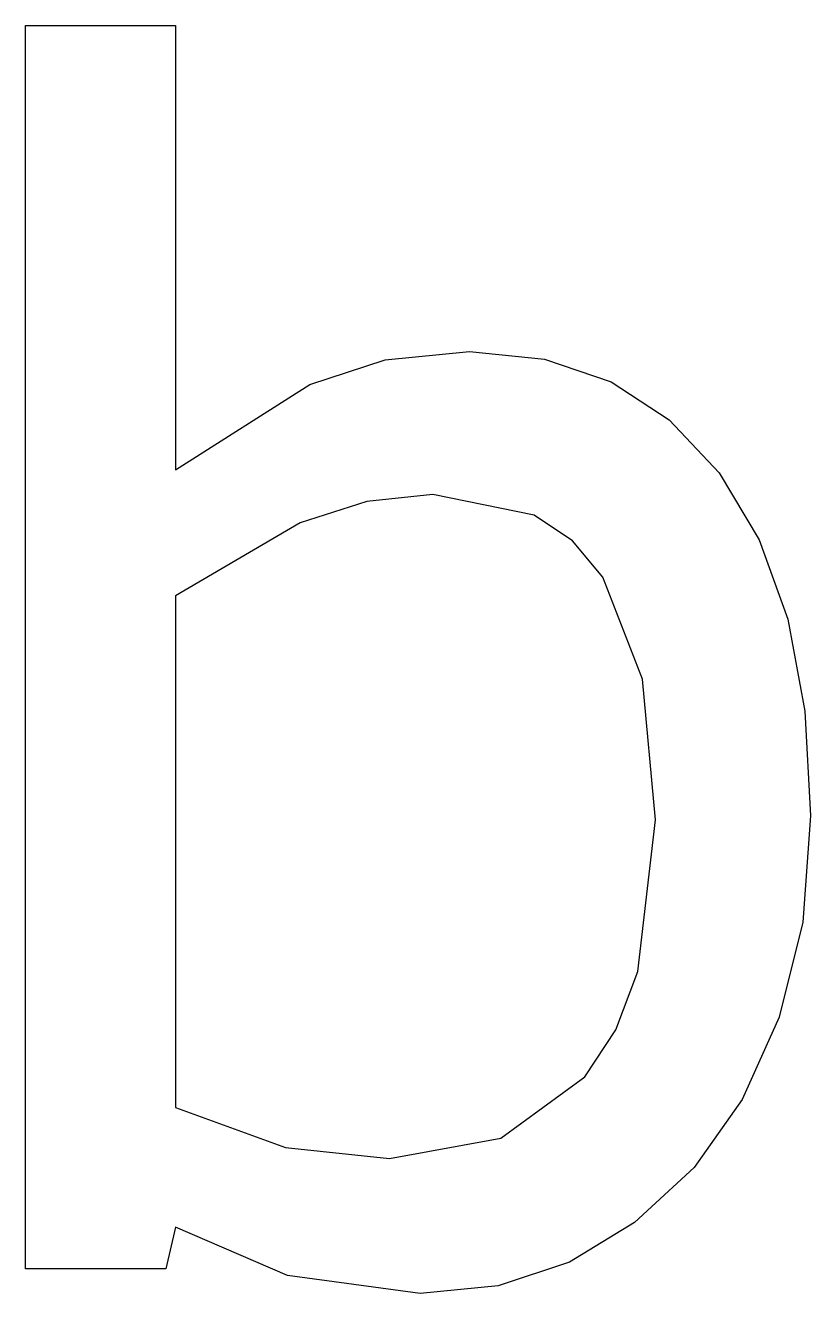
# Model space of a CAD drawing. Header units: metres. Extents: x -61 to 61, y 0 to 196.
import ezdxf

# ---------------------------------------------------------------- set-up
doc = ezdxf.new("R2010")
doc.units = ezdxf.units.M

msp = doc.modelspace()

# ---------------------------------------------------------------- linework, layer by layer
at = {"layer": 'COMPONENT0'}
for p, q in [((-60.63, 3.82), (-60.63, 195.77)), ((-60.63, 195.77), (-37.44, 195.77)), ((-37.44, 195.77), (-37.44, 127.19)), ((-5.06, 144.16), (7.96, 145.44)), ((7.96, 145.44), (19.53, 144.27)), ((-16.72, 140.32), (-5.06, 144.16)), ((19.53, 144.27), (29.81, 140.75)), ((-37.44, 127.19), (-16.72, 140.32)), ((29.81, 140.75), (38.8, 134.9)), ((38.8, 134.9), (46.51, 126.69)), ((46.51, 126.69), (52.69, 116.35)), ((2.28, 123.36), (-7.9, 122.27)), ((17.92, 120.17), (2.28, 123.36)), ((-7.9, 122.27), (-18.2, 118.98)), ((23.86, 116.18), (17.92, 120.17)), ((-18.2, 118.98), (-37.44, 107.69)), ((28.56, 110.59), (23.86, 116.18)), ((52.69, 116.35), (57.1, 104.09)), ((34.66, 94.85), (28.56, 110.59)), ((-37.44, 107.69), (-37.44, 28.74)), ((57.1, 104.09), (59.75, 89.89)), ((36.7, 73.15), (34.66, 94.85)), ((59.75, 89.89), (60.63, 73.77)), ((33.97, 49.73), (36.7, 73.15)), ((60.63, 73.77), (59.41, 57.36)), ((59.41, 57.36), (55.76, 42.68)), ((30.56, 40.71), (33.97, 49.73)), ((55.76, 42.68), (50.04, 29.98)), ((25.78, 33.49), (30.56, 40.71)), ((12.78, 24.01), (25.78, 33.49)), ((50.04, 29.98), (42.62, 19.49)), ((-37.44, 28.74), (-20.48, 22.58)), ((-4.38, 20.85), (12.78, 24.01)), ((-20.48, 22.58), (-4.38, 20.85)), ((42.62, 19.49), (33.43, 10.96)), ((-37.44, 10.24), (-38.92, 3.82)), ((-20.17, 2.78), (-37.44, 10.24)), ((33.43, 10.96), (23.38, 4.87)), ((23.38, 4.87), (12.37, 1.22)), ((-38.92, 3.82), (-60.63, 3.82)), ((0.31, 0), (-20.17, 2.78)), ((12.37, 1.22), (0.31, 0))]:
    msp.add_line(p, q, dxfattribs=at)

doc.saveas('drawing.dxf')
